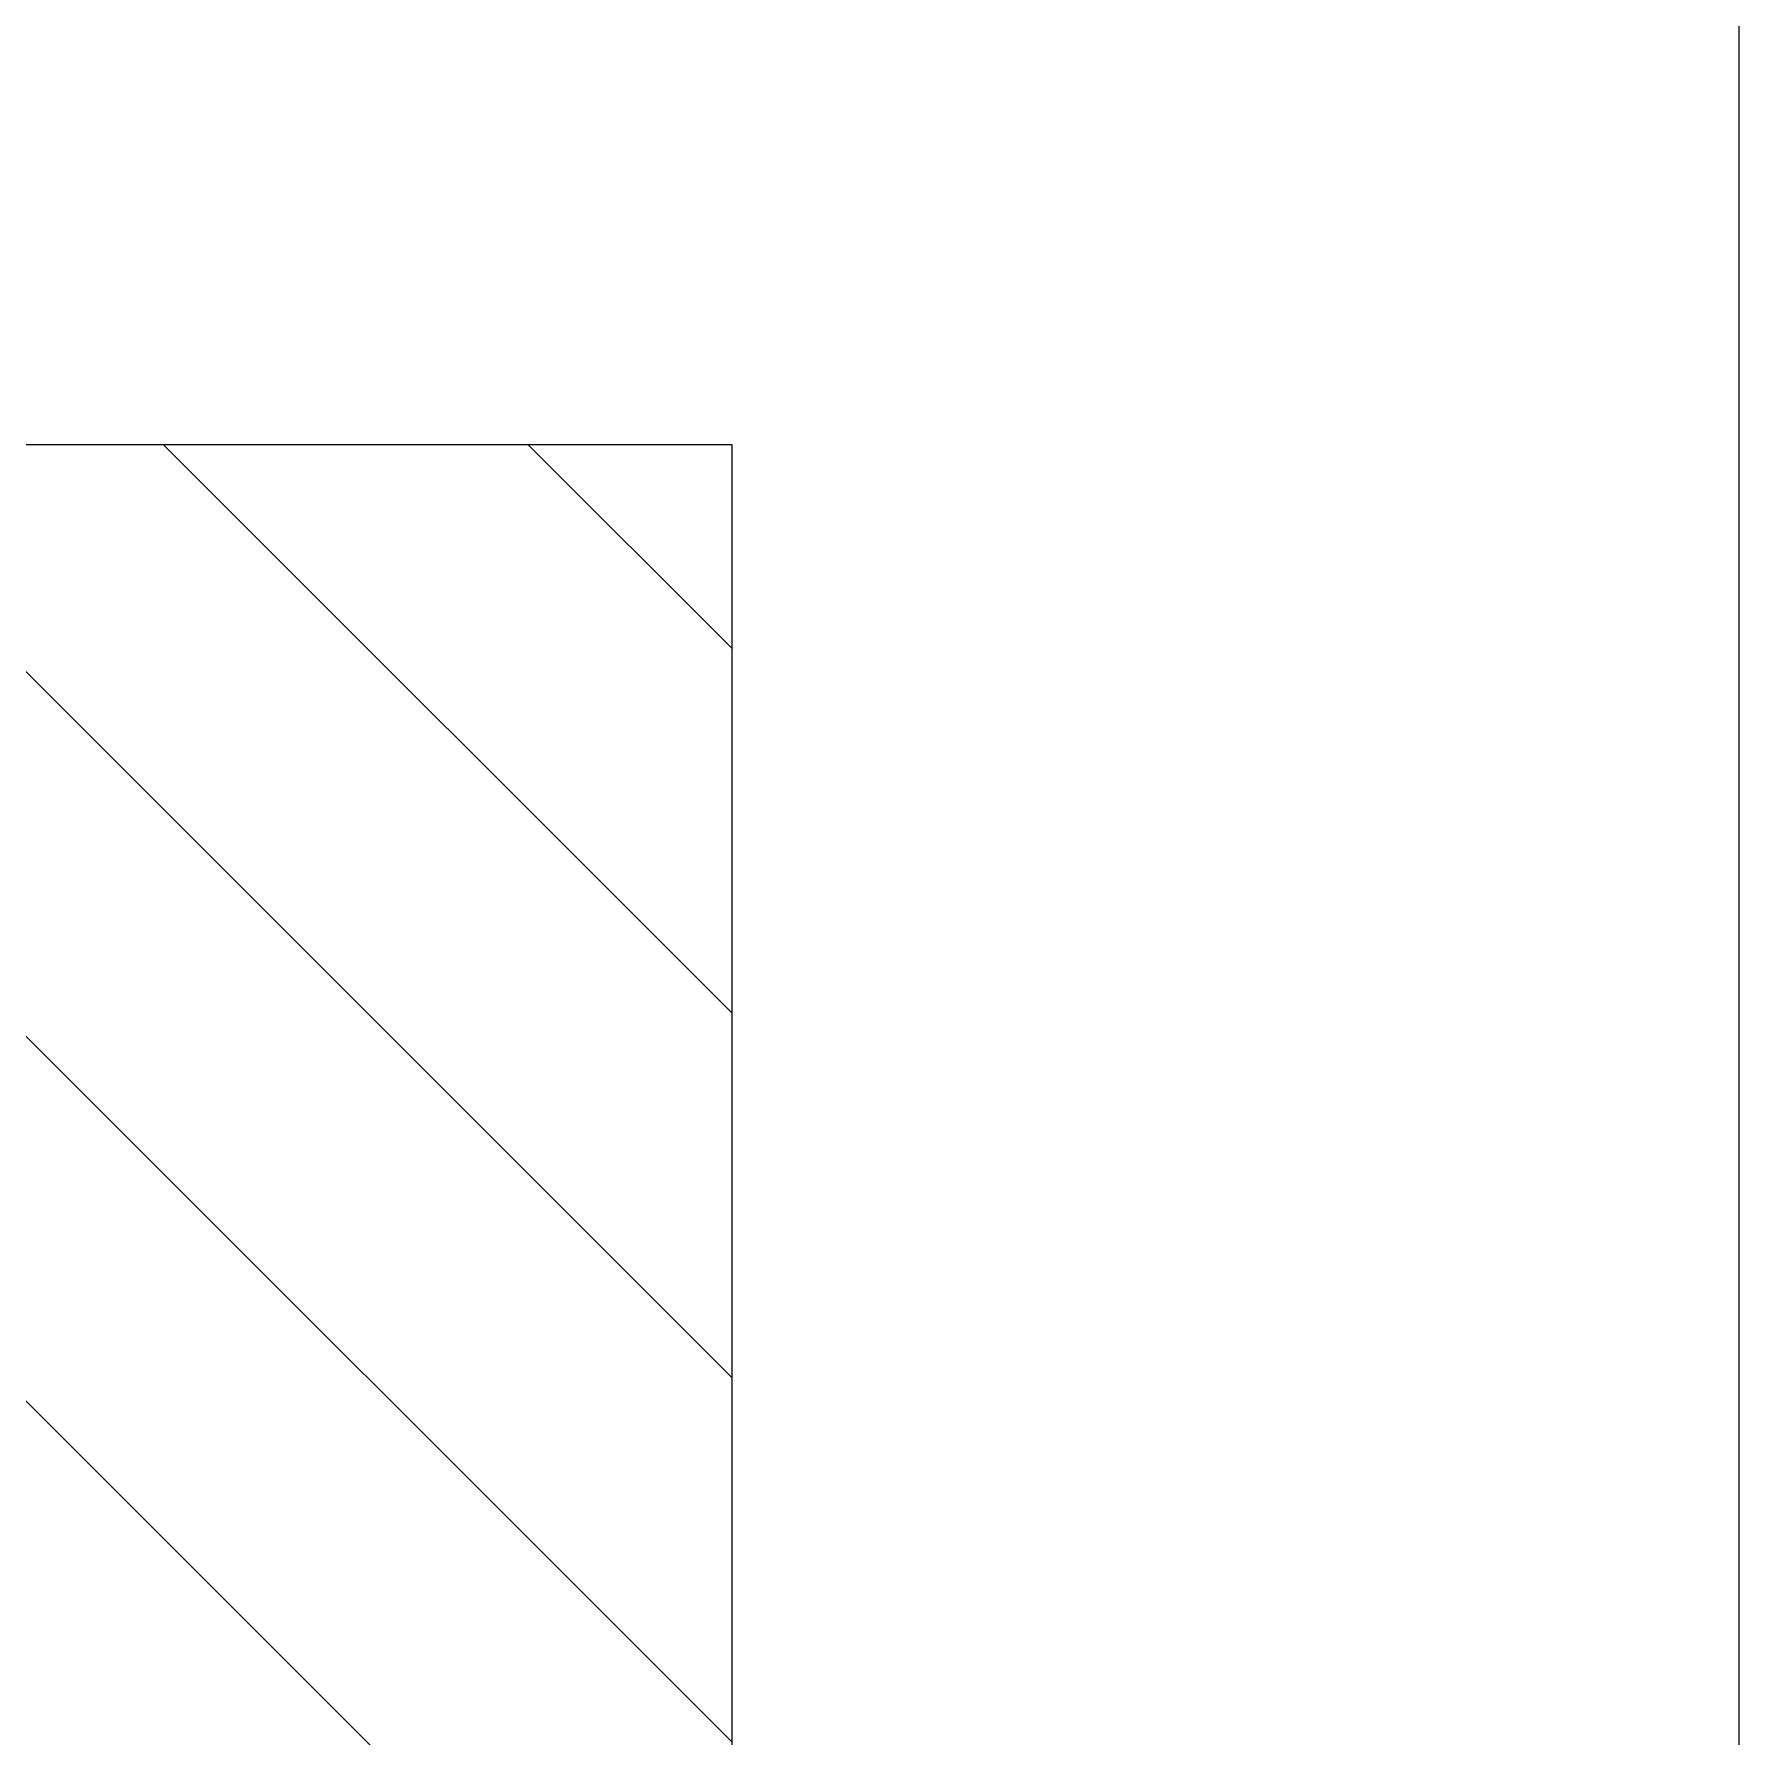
# Model space of a CAD drawing. Extents: x -30 to 1202, y 231 to 898.
# Drawn here: x 359.97 to 365.22, y 312.63 to 317.87 of the extents above; entities that cross this region are included whole.
import ezdxf

# ---------------------------------------------------------------- set-up
doc = ezdxf.new("R2010")
doc.units = 0
doc.header["$LTSCALE"] = 0.04
doc.layers.add('PISOS', color=1, linetype='CONTINUOUS')
doc.layers.add('PISOS1', color=3, linetype='CONTINUOUS')

msp = doc.modelspace()

# ---------------------------------------------------------------- hatches: boundary and pattern name
at = {"layer": 'PISOS'}
h = msp.add_hatch(dxfattribs=at)
h.set_pattern_fill('ANSI31', color=256, scale=0.25, angle=90, style=0)
h.set_pattern_definition([(135, (489.3207, 232.5606), (-0.561266, -0.561266), [])])
h.paths.add_polyline_path([(318.7407, 281.0106), (318.7407, 269.9106), (365.2207, 269.9106), (365.2207, 281.0106)])
h.paths.add_polyline_path([(318.7407, 292.1106), (318.7407, 281.0106), (365.2207, 281.0106), (365.2207, 292.1106)])
h.paths.add_polyline_path([(312.3707, 296.5106), (310.5707, 296.1606), (310.5707, 292.5706), (312.3707, 292.2206), (319.1207, 292.2206), (320.9207, 292.5706), (320.9207, 296.1606), (319.1207, 296.5106)])
h.paths.add_polyline_path([(301.6707, 316.6106), (301.6707, 308.2606), (302.5207, 308.2606), (302.5207, 303.1606), (301.6707, 303.1606), (301.6707, 296.6106), (362.1207, 296.6106), (362.1207, 303.1606), (361.4607, 303.1606), (361.4607, 308.2606), (362.1207, 308.2606), (362.1207, 316.6106)])
h.paths.add_polyline_path([(311.7207, 325.1606), (309.7207, 324.3606), (309.7207, 317.4606), (311.7207, 316.6606), (321.7207, 316.6606), (323.7207, 317.4606), (323.7207, 324.3606), (321.7207, 325.1606)])
h.paths.add_polyline_path([(304.0207, 373.3606), (304.0207, 368.9606), (304.0207, 325.2106), (329.9207, 325.2106), (329.9207, 373.3606)])
h.paths.add_polyline_path([(311.5207, 357.3106), (311.5207, 364.7606), (322.4207, 364.7606), (322.4207, 357.3106)], flags=16)
h.paths.add_polyline_path([(329.9707, 352.0606), (329.9707, 346.6606), (341.0707, 346.6606), (341.0707, 352.0606)])
h.paths.add_polyline_path([(329.9707, 357.4606), (329.9707, 352.0606), (341.0707, 352.0606), (341.0707, 357.4606)])
h.paths.add_polyline_path([(329.9707, 362.0606), (329.9707, 357.4606), (341.0707, 357.4606), (341.0707, 362.0606)])
h.paths.add_polyline_path([(334.9307, 346.6606), (334.9307, 344.2606), (335.1307, 344.2606), (335.1307, 344.1516), (337.3307, 344.1516), (337.3307, 344.2606), (337.5307, 344.2606), (337.5307, 346.6606)])
h.paths.add_polyline_path([(341.1207, 362.0606), (341.1207, 346.6606), (362.1207, 346.6606), (362.1207, 362.0606)])

# ---------------------------------------------------------------- linework, layer by layer
msp.add_line((365.2207, 336.1606), (365.2207, 296.6106), dxfattribs=at)
at = {"layer": 'PISOS1'}
msp.add_lwpolyline([(361.4607, 308.2606), (361.4607, 303.1606), (362.1207, 303.1606), (362.1207, 296.6106), (301.6707, 296.6106), (301.6707, 303.1606), (302.5207, 303.1606), (302.5207, 308.2606), (301.6707, 308.2606), (301.6707, 316.6106), (362.1207, 316.6106), (362.1207, 308.2606)], close=True, dxfattribs=at)

doc.saveas('drawing.dxf')
